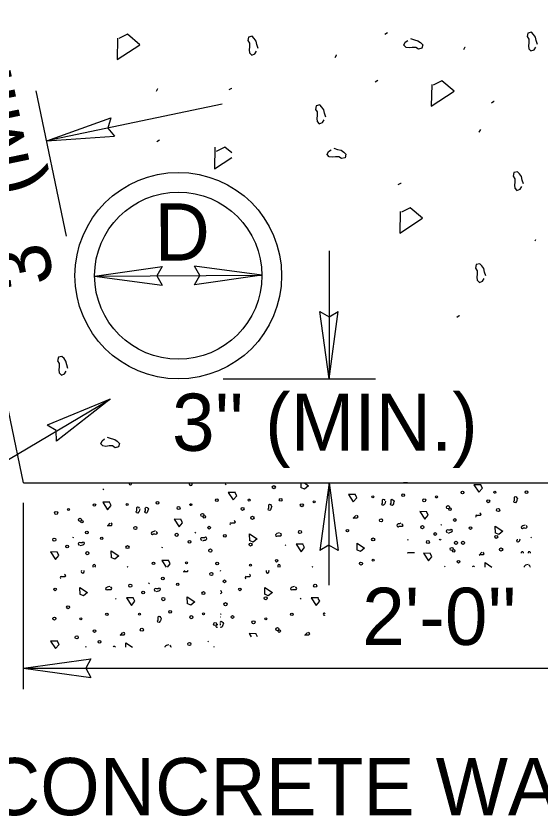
# Model space of a CAD drawing. Extents: x 741 to 1101, y -63 to 213.
# Drawn here: x 826.73 to 838.65, y -22.6 to -4.42 of the extents above; entities that cross this region are included whole.
import ezdxf

# ---------------------------------------------------------------- set-up
doc = ezdxf.new("R2010")
doc.units = 0
doc.layers.add('Level 1', color=7, linetype='Continuous')

msp = doc.modelspace()

# ---------------------------------------------------------------- linework, layer by layer
at = {"layer": 'Level 1'}
for p, q in [((826.894, -15.029), (820.664, 14.932)), ((827.873, -9.42), (827.185, -6.114)), ((831.407, -6.422), (827.422, -7.25)), ((827.422, -7.25), (828.88, -6.732)), ((827.422, -7.25), (828.965, -7.144)), ((833.833, -9.754), (833.833, -12.664)), ((828.51, -10.331), (830.042, -10.109)), ((832.31, -10.304), (830.776, -10.104)), ((828.51, -10.331), (832.31, -10.304)), ((828.51, -10.331), (830.044, -10.531)), ((832.31, -10.304), (830.779, -10.525)), ((833.833, -12.664), (833.622, -11.132)), ((833.833, -12.664), (834.044, -11.132)), ((831.433, -12.664), (834.89, -12.664)), ((820.55, -18.033), (828.862, -13.125)), ((828.862, -13.125), (827.432, -13.714)), ((828.862, -13.125), (827.644, -14.078)), ((826.894, -15.029), (844.993, -15.029)), ((833.833, -15.029), (833.622, -16.562)), ((833.833, -17.35), (833.833, -15.029)), ((833.833, -15.029), (834.044, -16.562)), ((826.894, -19.714), (826.894, -15.479)), ((826.894, -19.238), (828.427, -19.027)), ((826.894, -19.238), (844.993, -19.238)), ((826.894, -19.238), (828.427, -19.448))]:
    msp.add_line(p, q, dxfattribs=at)
for points in [[(829.031, -4.92), (829.022, -5.406), (829.538, -5.069), (829.26, -4.83), (829.061, -4.93)], [(832.227, -5.154), (832.197, -5.065), (832.177, -4.986), (832.137, -4.926), (832.088, -4.877), (832.008, -4.896), (831.988, -4.976), (832.028, -5.035), (832.028, -5.115), (832.018, -5.184), (832.028, -5.254), (832.078, -5.303), (832.147, -5.274), (832.187, -5.214)], [(835.102, -4.826), (835.161, -4.791), (835.164, -4.791)], [(838.569, -5.062), (838.539, -4.972), (838.519, -4.893), (838.479, -4.833), (838.43, -4.784), (838.35, -4.803), (838.33, -4.883), (838.37, -4.943), (838.37, -5.022), (838.36, -5.091), (838.37, -5.161), (838.42, -5.21), (838.489, -5.181), (838.529, -5.121)], [(835.685, -4.93), (835.774, -4.96), (835.853, -4.979), (835.913, -5.019), (835.963, -5.069), (835.943, -5.148), (835.864, -5.168), (835.804, -5.128), (835.725, -5.128), (835.655, -5.138), (835.586, -5.128), (835.536, -5.079), (835.566, -5.009), (835.625, -4.97)], [(836.894, -5.175), (836.928, -5.116), (836.928, -5.114)], [(833.97, -5.362), (834.005, -5.303), (834.005, -5.301)], [(834.881, -5.91), (834.94, -5.875), (834.942, -5.875)], [(836.165, -5.976), (836.156, -6.462), (836.672, -6.125), (836.394, -5.887), (836.195, -5.986)], [(829.914, -6.123), (829.949, -6.065), (829.949, -6.062)], [(831.565, -6.089), (831.623, -6.054), (831.626, -6.054)], [(837.521, -6.386), (837.579, -6.351), (837.582, -6.351)], [(833.762, -6.715), (833.732, -6.626), (833.713, -6.547), (833.673, -6.487), (833.623, -6.437), (833.544, -6.457), (833.524, -6.537), (833.564, -6.596), (833.564, -6.675), (833.554, -6.745), (833.564, -6.814), (833.613, -6.864), (833.683, -6.834), (833.723, -6.775)], [(828.88, -6.732), (828.807, -6.964), (828.965, -7.144)], [(837.272, -6.995), (837.238, -7.054), (837.238, -7.057)], [(829.923, -7.268), (829.981, -7.233), (829.984, -7.233)], [(831.24, -7.4), (831.231, -7.886), (831.624, -7.629)], [(831.624, -7.527), (831.469, -7.394), (831.27, -7.494)], [(833.939, -7.418), (834.029, -7.448), (834.108, -7.467), (834.168, -7.507), (834.218, -7.557), (834.198, -7.636), (834.118, -7.656), (834.059, -7.616), (833.979, -7.616), (833.91, -7.626), (833.84, -7.616), (833.791, -7.567), (833.821, -7.497), (833.88, -7.457)], [(838.251, -8.233), (838.221, -8.143), (838.201, -8.064), (838.162, -8.005), (838.112, -7.955), (838.033, -7.975), (838.013, -8.054), (838.052, -8.114), (838.052, -8.193), (838.042, -8.263), (838.052, -8.332), (838.102, -8.382), (838.172, -8.352), (838.211, -8.292)], [(835.407, -8.247), (835.466, -8.212), (835.469, -8.212)], [(835.448, -8.862), (835.439, -9.348), (835.955, -9.011), (835.677, -8.773), (835.478, -8.872)], [(830.049, -9.037), (830.108, -9.002), (830.11, -9.002)], [(838.511, -9.525), (838.528, -9.496), (838.529, -9.495)], [(830.042, -10.109), (829.924, -10.323), (830.044, -10.531)], [(830.779, -10.525), (830.896, -10.312), (830.776, -10.104)], [(837.395, -10.323), (837.366, -10.234), (837.346, -10.155), (837.306, -10.095), (837.257, -10.046), (837.177, -10.065), (837.157, -10.145), (837.197, -10.204), (837.197, -10.284), (837.187, -10.353), (837.197, -10.423), (837.247, -10.472), (837.316, -10.442), (837.356, -10.383)], [(833.622, -11.132), (833.835, -11.25), (834.044, -11.132)], [(836.734, -11.258), (836.792, -11.223), (836.795, -11.223)], [(827.906, -12.429), (827.876, -12.34), (827.856, -12.26), (827.817, -12.2), (827.767, -12.151), (827.687, -12.171), (827.668, -12.25), (827.707, -12.31), (827.707, -12.389), (827.697, -12.459), (827.707, -12.528), (827.757, -12.578), (827.827, -12.548), (827.866, -12.488)], [(827.644, -14.078), (827.639, -13.835), (827.432, -13.714)], [(828.798, -13.99), (828.887, -14.02), (828.966, -14.039), (829.026, -14.079), (829.076, -14.129), (829.056, -14.208), (828.977, -14.228), (828.917, -14.188), (828.838, -14.188), (828.768, -14.198), (828.698, -14.188), (828.649, -14.139), (828.679, -14.069), (828.738, -14.029)], [(831.496, -15.07), (831.476, -15.058), (831.475, -15.058)], [(833.202, -15.142), (833.2, -15.029)], [(833.275, -15.029), (833.371, -15.092), (833.278, -15.171), (833.212, -15.138)], [(835.619, -15.029), (835.617, -15.028), (835.537, -15.028), (835.528, -15.029)], [(837.287, -15.071), (837.125, -15.068), (837.237, -15.24), (837.317, -15.147), (837.284, -15.081)], [(828.717, -15.181), (828.697, -15.17), (828.696, -15.17)], [(831.708, -15.246), (831.546, -15.243), (831.658, -15.415), (831.737, -15.322), (831.704, -15.256)], [(834.435, -15.292), (834.273, -15.289), (834.385, -15.461), (834.465, -15.368), (834.432, -15.302)], [(835.115, -15.444), (835.106, -15.474), (835.099, -15.5), (835.086, -15.52), (835.069, -15.536), (835.043, -15.53), (835.036, -15.503), (835.049, -15.484), (835.049, -15.457), (835.046, -15.434), (835.049, -15.411), (835.066, -15.394), (835.089, -15.404), (835.102, -15.424)], [(835.311, -15.449), (835.301, -15.479), (835.294, -15.505), (835.281, -15.525), (835.265, -15.542), (835.238, -15.535), (835.232, -15.509), (835.245, -15.489), (835.245, -15.462), (835.241, -15.439), (835.245, -15.416), (835.261, -15.399), (835.284, -15.409), (835.298, -15.429)], [(835.299, -15.43), (835.31, -15.449), (835.31, -15.45)], [(838.111, -15.385), (838.101, -15.415), (838.095, -15.442), (838.081, -15.461), (838.065, -15.478), (838.038, -15.471), (838.032, -15.445), (838.045, -15.425), (838.045, -15.398), (838.042, -15.375), (838.045, -15.352), (838.061, -15.336), (838.085, -15.346), (838.098, -15.365)], [(838.099, -15.366), (838.11, -15.385), (838.11, -15.386)], [(828.856, -15.467), (828.694, -15.464), (828.806, -15.636), (828.886, -15.543), (828.853, -15.477)], [(829.536, -15.619), (829.526, -15.649), (829.52, -15.675), (829.507, -15.695), (829.49, -15.712), (829.464, -15.705), (829.457, -15.679), (829.47, -15.659), (829.47, -15.632), (829.467, -15.609), (829.47, -15.586), (829.487, -15.569), (829.51, -15.579), (829.523, -15.599)], [(829.732, -15.624), (829.722, -15.654), (829.715, -15.68), (829.702, -15.7), (829.685, -15.717), (829.659, -15.71), (829.652, -15.684), (829.666, -15.664), (829.666, -15.637), (829.662, -15.614), (829.666, -15.591), (829.682, -15.575), (829.705, -15.584), (829.719, -15.604)], [(829.719, -15.605), (829.731, -15.624), (829.731, -15.625)], [(832.532, -15.56), (832.522, -15.59), (832.515, -15.617), (832.502, -15.636), (832.486, -15.653), (832.459, -15.646), (832.453, -15.62), (832.466, -15.6), (832.466, -15.574), (832.463, -15.55), (832.466, -15.527), (832.482, -15.511), (832.505, -15.521), (832.519, -15.541)], [(832.52, -15.541), (832.531, -15.56), (832.531, -15.561)], [(834.439, -15.767), (834.382, -15.831), (834.402, -15.818), (834.429, -15.818), (834.452, -15.821), (834.475, -15.818), (834.492, -15.801), (834.482, -15.778), (834.462, -15.765)], [(836.056, -15.682), (835.893, -15.679), (836.006, -15.851), (836.085, -15.758), (836.052, -15.692)], [(837.21, -15.759), (837.224, -15.759), (837.247, -15.762), (837.27, -15.759), (837.287, -15.743), (837.277, -15.719), (837.26, -15.708)], [(828.859, -15.942), (828.803, -16.006), (828.823, -15.993), (828.85, -15.993), (828.873, -15.996), (828.896, -15.993), (828.912, -15.976), (828.903, -15.953), (828.883, -15.94)], [(830.476, -15.857), (830.314, -15.854), (830.427, -16.026), (830.506, -15.933), (830.473, -15.867)], [(831.631, -15.934), (831.645, -15.934), (831.668, -15.938), (831.691, -15.934), (831.707, -15.918), (831.698, -15.894), (831.681, -15.884)], [(835.464, -15.944), (835.434, -15.954), (835.408, -15.961), (835.388, -15.974), (835.372, -15.991), (835.378, -16.017), (835.405, -16.024), (835.425, -16.011), (835.451, -16.011), (835.474, -16.014), (835.497, -16.011), (835.514, -15.994), (835.504, -15.971), (835.484, -15.958)], [(836.37, -15.972), (836.389, -15.984), (836.39, -15.983)], [(838.287, -15.986), (838.257, -15.996), (838.231, -16.003), (838.211, -16.016), (838.194, -16.032), (838.201, -16.059), (838.227, -16.066), (838.247, -16.052), (838.274, -16.052), (838.297, -16.056), (838.32, -16.052), (838.336, -16.036), (838.327, -16.013), (838.307, -15.999)], [(829.885, -16.12), (829.855, -16.129), (829.829, -16.136), (829.809, -16.149), (829.792, -16.166), (829.799, -16.192), (829.826, -16.199), (829.845, -16.186), (829.872, -16.186), (829.895, -16.189), (829.918, -16.186), (829.935, -16.169), (829.925, -16.146), (829.905, -16.133)], [(830.79, -16.147), (830.81, -16.159), (830.811, -16.159)], [(832.708, -16.161), (832.678, -16.171), (832.651, -16.178), (832.631, -16.191), (832.615, -16.208), (832.622, -16.234), (832.648, -16.241), (832.668, -16.227), (832.694, -16.227), (832.718, -16.231), (832.741, -16.227), (832.757, -16.211), (832.747, -16.188), (832.727, -16.174)], [(836.544, -16.167), (836.574, -16.157), (836.6, -16.15), (836.62, -16.137), (836.637, -16.12), (836.63, -16.094), (836.604, -16.087), (836.584, -16.1), (836.557, -16.101), (836.534, -16.097), (836.511, -16.1), (836.495, -16.117), (836.504, -16.14), (836.524, -16.154)], [(837.614, -16.17), (837.61, -16.008), (837.782, -16.121), (837.69, -16.2), (837.624, -16.167)], [(828.011, -16.258), (828.031, -16.27), (828.032, -16.27)], [(830.965, -16.342), (830.995, -16.332), (831.021, -16.325), (831.041, -16.312), (831.058, -16.296), (831.051, -16.269), (831.025, -16.262), (831.005, -16.276), (830.978, -16.276), (830.955, -16.272), (830.932, -16.276), (830.915, -16.292), (830.925, -16.315), (830.945, -16.329)], [(832.034, -16.346), (832.031, -16.183), (832.203, -16.296), (832.111, -16.375), (832.044, -16.342)], [(835.639, -16.331), (835.619, -16.319), (835.618, -16.319)], [(838.171, -16.304), (838.169, -16.31), (838.162, -16.337), (838.149, -16.357), (838.132, -16.373), (838.106, -16.367), (838.099, -16.34), (838.112, -16.32), (838.112, -16.304)], [(838.434, -16.272), (838.414, -16.261), (838.414, -16.261)], [(828.186, -16.453), (828.216, -16.443), (828.242, -16.437), (828.262, -16.423), (828.279, -16.407), (828.272, -16.38), (828.246, -16.374), (828.226, -16.387), (828.199, -16.387), (828.176, -16.384), (828.153, -16.387), (828.136, -16.404), (828.146, -16.427), (828.166, -16.44)], [(830.06, -16.506), (830.04, -16.494), (830.039, -16.494)], [(832.855, -16.447), (832.835, -16.436), (832.834, -16.436)], [(833.249, -16.423), (833.087, -16.42), (833.2, -16.592), (833.279, -16.499), (833.246, -16.433)], [(834.044, -16.562), (833.831, -16.443), (833.622, -16.562)], [(834.472, -16.557), (834.469, -16.395), (834.641, -16.508), (834.548, -16.587), (834.482, -16.554)], [(827.67, -16.598), (827.508, -16.595), (827.62, -16.767), (827.7, -16.674), (827.667, -16.608)], [(828.893, -16.733), (828.89, -16.571), (829.062, -16.683), (828.969, -16.762), (828.903, -16.729)], [(835.778, -16.617), (835.616, -16.613), (835.621, -16.622)], [(836.139, -16.63), (835.977, -16.627), (836.09, -16.799), (836.169, -16.706), (836.136, -16.64)], [(837.301, -16.603), (837.245, -16.668), (837.265, -16.654), (837.291, -16.654), (837.314, -16.658), (837.338, -16.654), (837.354, -16.638), (837.344, -16.615), (837.324, -16.601)], [(830.199, -16.792), (830.037, -16.788), (830.135, -16.939)], [(830.168, -16.939), (830.229, -16.868), (830.195, -16.802)], [(837.379, -16.939), (837.377, -16.84), (837.529, -16.939)], [(838.354, -16.881), (838.324, -16.891), (838.298, -16.898), (838.278, -16.911), (838.262, -16.928), (838.264, -16.939)], [(838.396, -16.939), (838.404, -16.931), (838.394, -16.908), (838.374, -16.895)], [(830.557, -17.018), (830.529, -17.05), (830.549, -17.037), (830.575, -17.037), (830.598, -17.04), (830.621, -17.037), (830.638, -17.02), (830.637, -17.018)], [(836.453, -16.92), (836.473, -16.931), (836.474, -16.931)], [(827.777, -17.153), (827.791, -17.153), (827.814, -17.157), (827.837, -17.153), (827.854, -17.137), (827.844, -17.114), (827.828, -17.103)], [(831.974, -17.153), (831.988, -17.153), (832.012, -17.157), (832.035, -17.153), (832.051, -17.137), (832.041, -17.114), (832.025, -17.103)], [(828.181, -17.565), (828.178, -17.402), (828.35, -17.515), (828.257, -17.594), (828.191, -17.561)], [(828.854, -17.38), (828.824, -17.39), (828.798, -17.397), (828.778, -17.41), (828.761, -17.427), (828.768, -17.453), (828.794, -17.46), (828.814, -17.447), (828.841, -17.447), (828.864, -17.45), (828.887, -17.447), (828.904, -17.43), (828.894, -17.407), (828.874, -17.394)], [(829.737, -17.302), (829.757, -17.314), (829.757, -17.314)], [(829.912, -17.497), (829.941, -17.487), (829.968, -17.481), (829.988, -17.467), (830.004, -17.451), (829.998, -17.424), (829.971, -17.418), (829.951, -17.431), (829.925, -17.431), (829.902, -17.428), (829.878, -17.431), (829.862, -17.448), (829.872, -17.471), (829.892, -17.484)], [(832.378, -17.565), (832.375, -17.402), (832.547, -17.515), (832.454, -17.594), (832.388, -17.561)], [(833.051, -17.38), (833.022, -17.39), (832.995, -17.397), (832.975, -17.41), (832.959, -17.427), (832.965, -17.453), (832.992, -17.46), (833.012, -17.447), (833.038, -17.447), (833.061, -17.45), (833.084, -17.447), (833.101, -17.43), (833.091, -17.407), (833.071, -17.394)], [(830.618, -17.777), (830.615, -17.615), (830.787, -17.727), (830.694, -17.806), (830.628, -17.773)], [(831.367, -17.543), (831.385, -17.531), (831.401, -17.515), (831.395, -17.488), (831.368, -17.482), (831.367, -17.483)], [(829.001, -17.666), (828.982, -17.655), (828.981, -17.655)], [(829.396, -17.642), (829.233, -17.639), (829.346, -17.811), (829.425, -17.718), (829.392, -17.652)], [(833.199, -17.666), (833.179, -17.655), (833.178, -17.655)], [(833.593, -17.642), (833.431, -17.639), (833.543, -17.811), (833.623, -17.718), (833.59, -17.652)], [(830.021, -18.104), (830.011, -18.134), (830.005, -18.161), (829.992, -18.18), (829.975, -18.197), (829.948, -18.19), (829.942, -18.164), (829.955, -18.144), (829.955, -18.118), (829.952, -18.094), (829.955, -18.071), (829.972, -18.055), (829.995, -18.065), (830.008, -18.084)], [(830.009, -18.085), (830.021, -18.104), (830.02, -18.105)], [(831.367, -18.198), (831.368, -18.188), (831.385, -18.171), (831.408, -18.181), (831.421, -18.201)], [(831.435, -18.221), (831.425, -18.25), (831.418, -18.277), (831.405, -18.297), (831.388, -18.313), (831.367, -18.308)], [(831.367, -18.263), (831.368, -18.26), (831.368, -18.234), (831.367, -18.223)], [(831.422, -18.201), (831.434, -18.221), (831.434, -18.222)], [(829.144, -18.427), (829.088, -18.491), (829.108, -18.478), (829.134, -18.478), (829.157, -18.481), (829.18, -18.478), (829.197, -18.461), (829.187, -18.438), (829.167, -18.425)], [(832.179, -18.454), (832.017, -18.451), (832.066, -18.525)], [(832.207, -18.525), (832.176, -18.464)], [(833.341, -18.427), (833.285, -18.491), (833.305, -18.478), (833.331, -18.478), (833.355, -18.481), (833.378, -18.478), (833.394, -18.461), (833.384, -18.438), (833.365, -18.425)], [(827.674, -18.625), (827.512, -18.621), (827.625, -18.794), (827.704, -18.701), (827.671, -18.635)], [(829.222, -18.763), (829.22, -18.663), (829.371, -18.763)], [(830.197, -18.705), (830.167, -18.715), (830.141, -18.722), (830.121, -18.735), (830.104, -18.751), (830.107, -18.763)], [(830.239, -18.763), (830.247, -18.755), (830.237, -18.732), (830.217, -18.718)], [(831.08, -18.627), (831.099, -18.639), (831.1, -18.639)], [(828.296, -18.744), (828.315, -18.755), (828.316, -18.755)], [(831.227, -18.755), (831.221, -18.756), (831.215, -18.763)], [(828.427, -19.027), (828.308, -19.24), (828.427, -19.448)]]:
    msp.add_lwpolyline(points, dxfattribs=at)
for centre, radius in [((830.41, -10.317), 2.347), ((830.41, -10.317), 1.9), ((832.58, -15.124), 0.0359), ((835.515, -15.303), 0.031), ((836.864, -15.244), 0.0289), ((837.6, -15.241), 0.0225), ((838.315, -15.239), 0.031), ((829.936, -15.478), 0.031), ((831.285, -15.419), 0.0289), ((832.021, -15.416), 0.0225), ((832.736, -15.414), 0.031), ((833.494, -15.458), 0.0225), ((834.831, -15.343), 0.0225), ((835.995, -15.423), 0.0347), ((836.273, -15.347), 0.0225), ((837.449, -15.443), 0.0347), ((827.915, -15.633), 0.0225), ((828.506, -15.53), 0.0289), ((829.251, -15.518), 0.0225), ((830.416, -15.599), 0.0347), ((830.694, -15.522), 0.0225), ((831.87, -15.618), 0.0347), ((833.216, -15.535), 0.0347), ((836.537, -15.58), 0.0359), ((836.58, -15.623), 0.0289), ((837.673, -15.644), 0.0359), ((827.637, -15.71), 0.0347), ((830.958, -15.755), 0.0359), ((831.001, -15.798), 0.0289), ((832.094, -15.82), 0.0359), ((828.179, -15.866), 0.0359), ((828.222, -15.909), 0.0289), ((835.015, -15.876), 0.0359), ((835.953, -16.033), 0.0359), ((836.693, -15.87), 0.031), ((828.334, -16.156), 0.031), ((829.436, -16.052), 0.0359), ((830.374, -16.208), 0.0359), ((831.113, -16.045), 0.031), ((833.174, -16.144), 0.0359), ((834.251, -16.113), 0.0289), ((836.243, -16.189), 0.031), ((837.046, -16.054), 0.0289), ((827.595, -16.319), 0.0359), ((828.671, -16.288), 0.0289), ((830.664, -16.364), 0.031), ((831.467, -16.229), 0.0289), ((834.836, -16.312), 0.0347), ((836.079, -16.371), 0.0347), ((836.718, -16.39), 0.0359), ((836.877, -16.39), 0.0359), ((837.631, -16.254), 0.0347), ((827.885, -16.475), 0.031), ((829.257, -16.487), 0.0347), ((831.139, -16.565), 0.0359), ((832.052, -16.429), 0.0347), ((836.62, -16.528), 0.0359), ((836.664, -16.571), 0.0289), ((837.741, -16.54), 0.0359), ((828.344, -16.624), 0.0359), ((829.849, -16.855), 0.0289), ((830.594, -16.843), 0.0225), ((831.295, -16.856), 0.031), ((832.053, -16.899), 0.0225), ((832.644, -16.796), 0.0289), ((834.559, -16.86), 0.0347), ((834.837, -16.783), 0.0225), ((836.776, -16.818), 0.031), ((831.161, -17.096), 0.0359), ((830.06, -17.2), 0.031), ((831.457, -17.264), 0.031), ((827.613, -17.448), 0.0289), ((829.32, -17.363), 0.0359), ((830.397, -17.332), 0.0289), ((831.81, -17.448), 0.0289), ((833.518, -17.363), 0.0359), ((829.61, -17.519), 0.031), ((830.07, -17.668), 0.0359), ((830.982, -17.532), 0.0347), ((832.396, -17.648), 0.0347), ((827.908, -17.853), 0.0347), ((831.483, -17.785), 0.0359), ((828.79, -18.015), 0.0289), ((829.527, -18.012), 0.0225), ((830.226, -17.958), 0.031), ((830.983, -18.002), 0.0225), ((832.988, -18.015), 0.0289), ((827.597, -18.11), 0.0347), ((828.199, -18.118), 0.0225), ((830.705, -18.079), 0.0347), ((831.639, -18.075), 0.031), ((832.119, -18.195), 0.0347), ((832.397, -18.118), 0.0225), ((829.583, -18.363), 0.0359), ((831.247, -18.235), 0.0359), ((832.66, -18.351), 0.0359), ((828.104, -18.539), 0.0359), ((828.507, -18.395), 0.0289), ((832.704, -18.395), 0.0289), ((828.619, -18.642), 0.031), ((830.663, -18.688), 0.0359)]:
    msp.add_circle(centre, radius, dxfattribs=at)
for centre, radius, start, end in [((829.321, -15.039), 0.031, 161.6629, 18.337), ((830.693, -15.051), 0.0347, 140.0465, 39.9535), ((837.186, -15.786), 0.0225, 22.4428, 247.5572), ((831.607, -15.961), 0.0225, 22.4428, 247.5572), ((836.357, -16.295), 0.0225, 205.8071, 334.1929), ((838.223, -16.621), 0.0289, 358.6868, 181.3132), ((838.381, -16.621), 0.0289, 358.6868, 181.3132), ((828.5, -16.914), 0.031, 307.4835, 232.5165), ((832.697, -16.914), 0.031, 307.4835, 232.5165), ((828.24, -17.039), 0.0359, 145.0798, 34.9202), ((829.258, -16.958), 0.0225, 58.5738, 121.4263), ((831.345, -17.017), 0.0289, 319.1143, 358.2337), ((832.438, -17.039), 0.0359, 145.0798, 34.9202), ((833.455, -16.958), 0.0225, 58.5738, 121.4263), ((837.113, -16.949), 0.0289, 21.419, 158.581), ((827.753, -17.18), 0.0225, 22.4428, 247.5572), ((831.95, -17.18), 0.0225, 22.4428, 247.5572), ((833.724, -18.012), 0.0225, 33.4155, 326.5845), ((831.37, -18.04), 0.0289, 58.1741, 96.059), ((831.37, -18.04), 0.0289, 263.941, 284.0291), ((831.291, -18.278), 0.0289, 58.1741, 284.0291), ((828.956, -18.773), 0.0289, 21.419, 158.581)]:
    msp.add_arc(centre, radius, start, end, dxfattribs=at)

# ---------------------------------------------------------------- texts
for s, rotation, p in [("3'' (MIN.)", 101.7487, (827.601, -10.454)), ('D', 0.4056, (829.877, -9.978)), ("3'' (MIN.)", 360, (830.269, -14.298)), ("2'-0''", 360, (834.587, -18.71)), ('CONCRETE WALL FOOTING', 360, (826.019, -22.579))]:
    msp.add_text(s, height=1.3, rotation=rotation, dxfattribs=at).set_placement(p)

doc.saveas('drawing.dxf')
